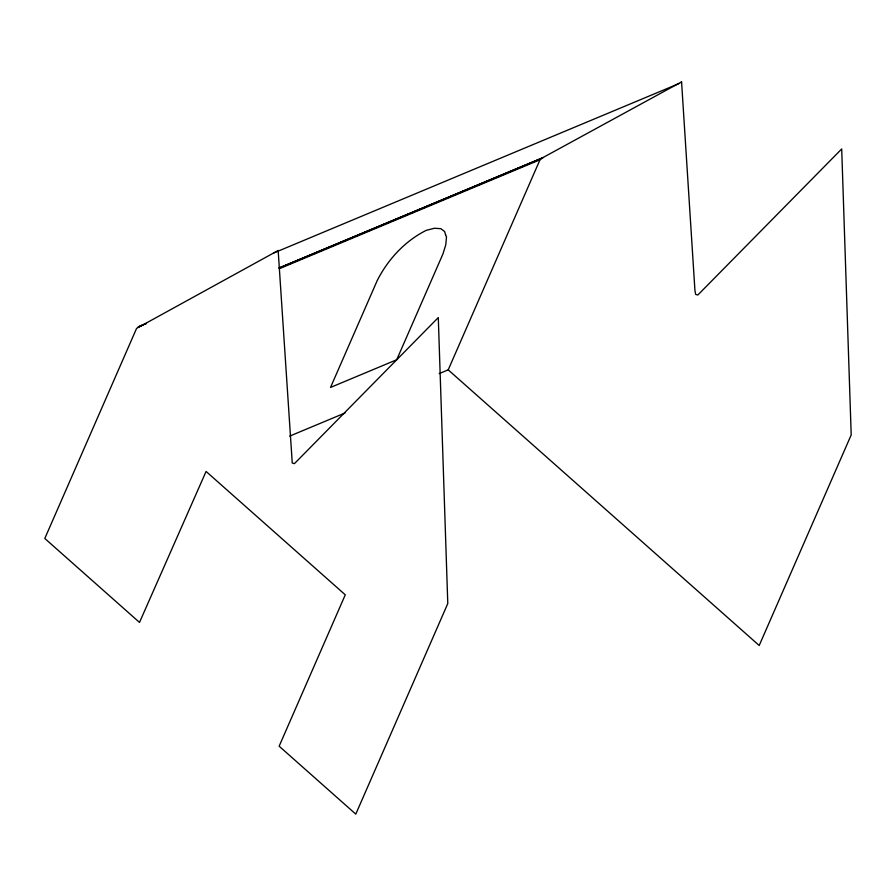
<?xml version="1.0" encoding="UTF-8"?>
<svg xmlns="http://www.w3.org/2000/svg" width="896" height="896" viewBox="0 0 896 896"><rect width="100%" height="100%" fill="white"/><g stroke="black" fill="none" stroke-linecap="round" stroke-linejoin="round"><path stroke-width="1.34" d="M277.749 251.451L278.163 250.499L136.595 328.373L44.8 538.474L139.507 622.418L206.08 471.442L345.274 594.821L279.149 746.189L355.79 814.128L447.787 603.546L438.29 317.576L294.426 463.635L292.253 463.03L278.163 250.499M448.213 369.858L539.997 159.757L541.923 158.144L681.576 81.872L694.938 290.461L695.654 294.403L697.838 295.019L841.702 148.949L851.2 434.93L759.203 645.501L448.213 369.858L439.186 373.621M681.15 82.835L681.576 81.872M274.086 252.84L679 83.574M140.022 326.11L146.462 323.422M279.216 267.926L543.435 157.494M138.51 326.76L146.25 323.534M279.003 268.05L541.923 158.144M137.659 327.331L142.811 325.17M279.429 268.072L541.072 158.704M279.653 268.576L539.997 159.757M289.677 436.117L345.106 412.955M445.558 234.696L446.499 236.958L445.782 244.798L442.938 253.971L396.715 359.755L330.534 387.419L377.227 280.549C387.901 259.448 404.936 241.013 426.194 230.373L434.47 228.245L440.843 228.682L444.618 231.538L445.558 234.696"/></g></svg>
